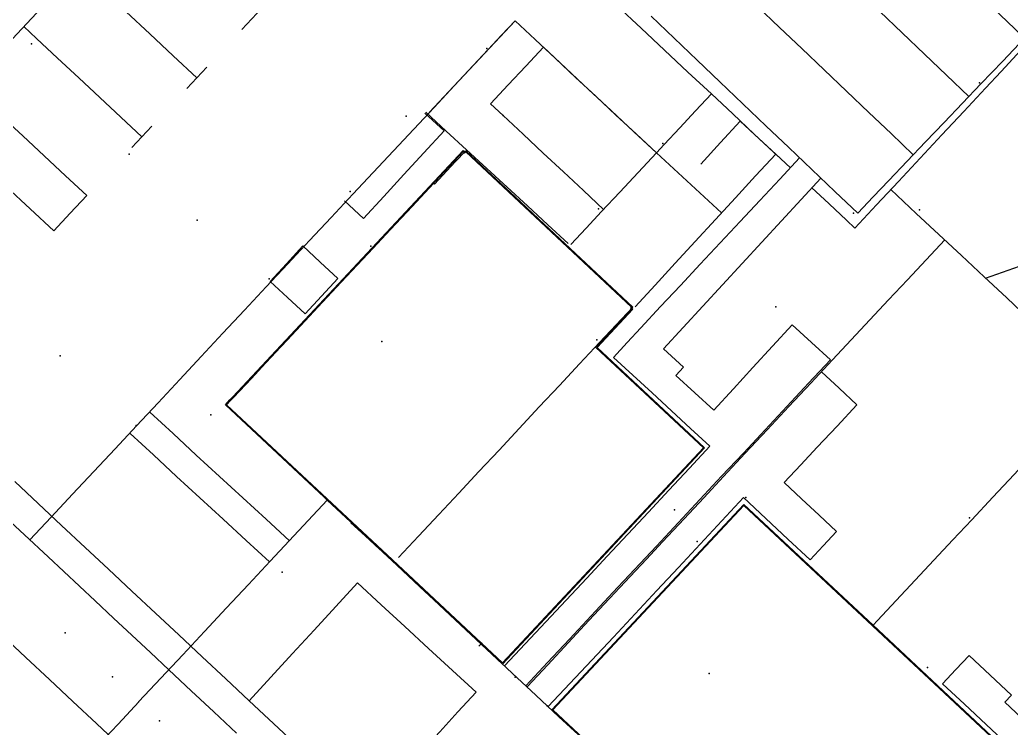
# Model space of a CAD drawing. Extents: x 0 to 368707, y -1 to 358204.
# Drawn here: x 368354.93 to 368385.67, y 357773.4 to 357795.36 of the extents above; entities that cross this region are included whole.
import ezdxf

# ---------------------------------------------------------------- set-up
doc = ezdxf.new("R2010")
doc.units = 0
doc.header["$MEASUREMENT"] = 0
for name, color, linetype in [('3D_LINES', 3, 'Continuous'), ('3D_Points', 1, 'Continuous'), ('PLOTS EXTERNAL LEVEL', 6, 'Continuous'), ('PLOTS FFL', 5, 'Continuous')]:
    doc.layers.add(name, color=color, linetype=linetype)

msp = doc.modelspace()

# ---------------------------------------------------------------- linework, layer by layer
at = {"layer": '3D_LINES'}
for points in [[(368384.356, 357792.979, 53.8), (368383.665, 357793.638, 53.8), (368382.974, 357794.297, 53.8), (368382.283, 357794.955, 53.769), (368381.592, 357795.614, 53.739), (368380.901, 357796.273, 53.708), (368380.21, 357796.931, 53.678), (368379.52, 357797.59, 53.647), (368378.829, 357798.248, 53.617), (368378.138, 357798.907, 53.586), (368377.447, 357799.566, 53.556), (368376.756, 357800.224, 53.525)], [(368375.029, 357798.416, 53.6), (368375.721, 357797.757, 53.614), (368376.412, 357797.099, 53.627), (368377.103, 357796.44, 53.641), (368377.794, 357795.781, 53.655), (368378.485, 357795.122, 53.668), (368379.176, 357794.464, 53.682), (368379.867, 357793.805, 53.695), (368380.558, 357793.146, 53.709), (368381.249, 357792.487, 53.723), (368381.94, 357791.829, 53.736), (368382.631, 357791.17, 53.75)], [(368356.763, 357796.974, 53.7), (368357.493, 357796.291, 53.7), (368358.224, 357795.608, 53.681), (368358.954, 357794.925, 53.662), (368359.685, 357794.242, 53.644), (368360.415, 357793.559, 53.625)], [(368347.202, 357786.747, 53.894), (368347.884, 357787.477, 53.922), (368348.566, 357788.207, 53.95), (368349.249, 357788.937, 53.933), (368349.931, 357789.667, 53.917), (368350.614, 357790.397, 53.9), (368351.296, 357791.127, 53.875), (368351.978, 357791.856, 53.85), (368352.661, 357792.586, 53.825), (368353.343, 357793.316, 53.8), (368353.943, 357793.958, 53.767), (368354.543, 357794.6, 53.733), (368355.143, 357795.241, 53.7), (368355.743, 357795.883, 53.7)], [(368362.43, 357795.714, 53.5), (368361.815, 357795.057, 53.5)], [(368370.282, 357795.33, 53.65), (368370.908, 357794.745, 53.7), (368371.534, 357794.16, 53.75), (368372.16, 357793.574, 53.77), (368372.786, 357792.989, 53.79), (368373.412, 357792.403, 53.81), (368374.038, 357791.818, 53.83), (368374.664, 357791.233, 53.85), (368374.904, 357791.489, 53.8), (368375.393, 357792.012, 53.781), (368375.882, 357792.535, 53.762), (368376.372, 357793.059, 53.744), (368375.644, 357793.739, 53.718), (368374.916, 357794.42, 53.691), (368374.188, 357795.101, 53.665), (368373.46, 357795.781, 53.639)], [(368374.5, 357795.467, 53.636), (368375.212, 357794.788, 53.655), (368375.924, 357794.11, 53.673), (368376.636, 357793.431, 53.691), (368377.347, 357792.753, 53.709), (368378.059, 357792.074, 53.727), (368378.771, 357791.396, 53.745), (368379.483, 357790.717, 53.764), (368380.194, 357790.039, 53.782), (368380.906, 357789.36, 53.8), (368381.388, 357789.866, 53.775), (368381.87, 357790.371, 53.75), (368382.441, 357790.971, 53.76), (368383.013, 357791.57, 53.77), (368383.584, 357792.169, 53.78), (368384.155, 357792.769, 53.79), (368384.726, 357793.368, 53.8), (368385.404, 357794.079, 53.775), (368386.081, 357794.789, 53.75), (368385.529, 357795.315, 53.775), (368384.977, 357795.842, 53.8)], [(368355.237, 357779.235, 53.895), (368355.898, 357779.941, 53.886), (368356.558, 357780.648, 53.877), (368357.219, 357781.355, 53.868), (368357.879, 357782.061, 53.859), (368358.54, 357782.768, 53.85), (368359.211, 357783.486, 53.838), (368359.883, 357784.204, 53.825), (368360.554, 357784.922, 53.813), (368361.226, 357785.641, 53.8), (368361.897, 357786.359, 53.787), (368362.569, 357787.077, 53.775), (368363.24, 357787.795, 53.767), (368363.912, 357788.514, 53.758), (368364.583, 357789.232, 53.75), (368365.255, 357789.95, 53.7), (368365.883, 357790.623, 53.694), (368366.512, 357791.295, 53.688), (368367.14, 357791.967, 53.681), (368367.769, 357792.639, 53.675), (368368.397, 357793.312, 53.669), (368369.026, 357793.984, 53.662), (368369.655, 357794.656, 53.656), (368370.283, 357795.329, 53.65), (368369.864, 357794.882, 53.65), (368369.446, 357794.435, 53.65), (368369.44, 357794.429, 53.575), (368368.836, 357793.782, 53.75), (368368.233, 357793.136, 53.75), (368367.629, 357792.49, 53.75)], [(368355.055, 357795.148, 53.7), (368355.447, 357794.782, 53.7), (368356.099, 357794.172, 53.685), (368356.751, 357793.562, 53.67), (368357.404, 357792.952, 53.655), (368358.056, 357792.343, 53.64), (368358.708, 357791.733, 53.625)], [(368379.477, 357790.156, 53.8), (368380.019, 357789.649, 53.8), (368380.562, 357789.142, 53.8), (368380.819, 357788.902, 53.75), (368381.494, 357789.624, 53.75), (368382.169, 357790.346, 53.75), (368382.844, 357791.068, 53.763), (368383.519, 357791.79, 53.775), (368384.195, 357792.513, 53.787), (368384.87, 357793.235, 53.8), (368385.358, 357793.757, 53.8), (368385.846, 357794.279, 53.8), (368386.335, 357794.802, 53.8)], [(368374.666, 357791.231, 53.8), (368373.965, 357791.887, 53.77), (368373.264, 357792.542, 53.74), (368372.562, 357793.198, 53.71), (368371.861, 357793.854, 53.68), (368371.16, 357794.509, 53.65), (368370.613, 357793.925, 53.65), (368370.067, 357793.34, 53.65), (368369.521, 357792.756, 53.71), (368369.91, 357792.392, 53.75), (368370.533, 357791.81, 53.77), (368371.157, 357791.227, 53.79), (368371.78, 357790.644, 53.81), (368372.404, 357790.061, 53.83), (368373.027, 357789.478, 53.85)], [(368360.108, 357793.231, 53.625), (368360.722, 357793.888, 53.625)], [(368352.324, 357792.226, 53.9), (368353.054, 357791.543, 53.9), (368353.785, 357790.86, 53.875), (368354.515, 357790.177, 53.85), (368355.246, 357789.494, 53.825), (368355.976, 357788.811, 53.8), (368356.488, 357789.359, 53.713), (368357.001, 357789.907, 53.625), (368356.341, 357790.523, 53.66), (368355.682, 357791.14, 53.695), (368355.022, 357791.756, 53.73), (368354.363, 357792.373, 53.765), (368353.704, 357792.989, 53.8), (368353.348, 357793.322, 53.85)], [(368378.365, 357791.195, 53.8), (368377.701, 357791.816, 53.8), (368377.036, 357792.438, 53.8), (368376.372, 357793.059, 53.8)], [(368364.992, 357789.75, 53.7), (368365.585, 357789.203, 53.75), (368366.209, 357789.881, 53.75), (368366.833, 357790.559, 53.75), (368367.457, 357791.237, 53.75), (368368.081, 357791.915, 53.75), (368367.488, 357792.461, 53.65)], [(368367.515, 357792.49, 53.65), (368368.145, 357791.909, 53.7), (368368.776, 357791.329, 53.75), (368369.406, 357790.748, 53.77), (368370.037, 357790.168, 53.79), (368370.668, 357789.587, 53.81), (368371.298, 357789.006, 53.83), (368371.929, 357788.426, 53.85)], [(368378.444, 357791.123, 53.8), (368377.853, 357791.667, 53.8), (368377.262, 357792.211, 53.8), (368376.652, 357791.549, 53.8), (368376.043, 357790.887, 53.8)], [(368384.871, 357787.349, 53.75), (368385.748, 357787.66, 53.7), (368386.626, 357787.972, 53.704), (368387.504, 357788.283, 53.707), (368388.382, 357788.594, 53.711), (368389.26, 357788.905, 53.714), (368390.137, 357789.216, 53.718), (368391.015, 357789.528, 53.721), (368391.893, 357789.839, 53.725), (368392.75, 357790.142, 53.728), (368393.606, 357790.446, 53.731), (368394.463, 357790.75, 53.734), (368395.32, 357791.054, 53.738), (368396.176, 357791.357, 53.741), (368397.033, 357791.661, 53.744), (368397.889, 357791.965, 53.747), (368398.746, 357792.268, 53.75), (368399.406, 357792.502, 53.75)], [(368358.401, 357791.404, 53.625), (368359.015, 357792.062, 53.625)], [(368361.44, 357783.573, 53.75), (368361.529, 357783.668, 53.748), (368361.551, 357783.647, 53.748), (368362.106, 357784.241, 53.736), (368362.661, 357784.834, 53.724), (368363.216, 357785.428, 53.712), (368363.77, 357786.021, 53.7), (368363.905, 357786.165, 53.775), (368364.564, 357786.87, 53.767), (368365.222, 357787.574, 53.758), (368365.881, 357788.279, 53.75), (368366.423, 357788.858, 53.7), (368367.093, 357789.575, 53.717), (368367.762, 357790.291, 53.733), (368367.789, 357790.266, 53.734), (368368.43, 357790.952, 53.75), (368368.752, 357791.296, 53.65), (368368.823, 357791.23, 53.75), (368369.553, 357790.547, 53.775), (368370.282, 357789.865, 53.8), (368371.012, 357789.183, 53.825), (368371.742, 357788.5, 53.85), (368372.472, 357787.818, 53.817), (368373.202, 357787.136, 53.783), (368373.932, 357786.453, 53.75), (368373.418, 357785.904, 53.75), (368372.905, 357785.355, 53.75), (368372.282, 357784.688, 53.762), (368371.658, 357784.021, 53.775), (368371.034, 357783.354, 53.788), (368370.411, 357782.687, 53.8), (368369.787, 357782.02, 53.812), (368369.164, 357781.353, 53.825), (368368.54, 357780.686, 53.837), (368367.916, 357780.019, 53.85), (368367.293, 357779.352, 53.863), (368366.669, 357778.685, 53.875)], [(368369.96, 357775.327, 53.75), (368370.597, 357776.008, 53.756), (368371.233, 357776.689, 53.761), (368371.87, 357777.369, 53.767), (368372.506, 357778.05, 53.773), (368373.143, 357778.731, 53.778), (368373.779, 357779.412, 53.784), (368374.416, 357780.093, 53.79), (368375.052, 357780.774, 53.795), (368375.689, 357781.455, 53.801), (368376.326, 357782.135, 53.807), (368375.727, 357782.686, 53.812), (368375.129, 357783.237, 53.817), (368374.531, 357783.788, 53.822), (368373.932, 357784.339, 53.826), (368373.334, 357784.89, 53.831), (368373.756, 357785.349, 53.835), (368374.179, 357785.807, 53.839), (368374.795, 357786.466, 53.845), (368375.41, 357787.125, 53.85), (368376.026, 357787.784, 53.8), (368376.642, 357788.442, 53.75), (368377.258, 357789.101, 53.8), (368377.874, 357789.76, 53.8), (368378.489, 357790.418, 53.8), (368379.105, 357791.077, 53.8)], [(368372.012, 357788.392, 53.75), (368372.488, 357788.902, 53.8), (368372.963, 357789.411, 53.85), (368373.53, 357790.018, 53.833), (368374.097, 357790.625, 53.817), (368374.664, 357791.233, 53.8), (368375.338, 357790.612, 53.783), (368376.012, 357789.992, 53.767), (368376.686, 357789.371, 53.75)], [(368374.002, 357786.456, 53.75), (368374.626, 357787.133, 53.8), (368375.249, 357787.81, 53.85), (368375.872, 357788.487, 53.75), (368376.496, 357789.164, 53.775), (368377.119, 357789.841, 53.8), (368377.742, 357790.518, 53.8), (368378.365, 357791.195, 53.8), (368378.819, 357790.771, 53.8)], [(368379.762, 357790.451, 53.8), (368379.153, 357789.789, 53.8), (368378.543, 357789.127, 53.8), (368377.934, 357788.465, 53.8), (368377.325, 357787.803, 53.817), (368376.715, 357787.141, 53.833), (368376.106, 357786.479, 53.85), (368375.496, 357785.817, 53.839), (368374.887, 357785.155, 53.828), (368375.503, 357784.588, 53.818), (368375.268, 357784.333, 53.814), (368375.854, 357783.793, 53.804), (368376.441, 357783.252, 53.794), (368377.051, 357783.914, 53.783), (368377.66, 357784.577, 53.772), (368378.27, 357785.239, 53.761), (368378.879, 357785.901, 53.75), (368379.47, 357785.357, 53.75), (368380.061, 357784.813, 53.75), (368379.386, 357784.092, 53.75), (368378.712, 357783.37, 53.75), (368378.037, 357782.649, 53.75), (368377.363, 357781.927, 53.75), (368376.688, 357781.206, 53.75), (368376.014, 357780.484, 53.75), (368375.339, 357779.763, 53.75), (368374.665, 357779.041, 53.75), (368373.99, 357778.32, 53.75), (368373.316, 357777.598, 53.75), (368372.641, 357776.877, 53.75), (368371.967, 357776.155, 53.75), (368371.292, 357775.434, 53.75), (368370.618, 357774.712, 53.75)], [(368379.477, 357790.156, 53.8), (368379.513, 357790.122, 53.8)], [(368381.934, 357790.095, 53.8), (368382.328, 357789.726, 53.775), (368382.722, 357789.358, 53.75), (368383.423, 357788.702, 53.74), (368384.125, 357788.047, 53.73), (368384.826, 357787.391, 53.72), (368385.527, 357786.736, 53.71), (368386.228, 357786.08, 53.7), (368386.875, 357785.475, 53.69), (368387.522, 357784.87, 53.68), (368388.169, 357784.265, 53.67), (368388.816, 357783.66, 53.66), (368389.464, 357783.055, 53.65), (368390.182, 357782.384, 53.665), (368390.9, 357781.713, 53.68), (368391.618, 357781.041, 53.695), (368392.336, 357780.37, 53.71), (368393.054, 357779.698, 53.725), (368393.773, 357779.027, 53.712), (368394.491, 357778.355, 53.7), (368395.209, 357777.684, 53.7), (368395.927, 357777.013, 53.7), (368396.645, 357776.341, 53.7), (368397.363, 357775.67, 53.7)], [(368373.853, 357778.101, 53.675), (368374.356, 357778.638, 53.65), (368374.859, 357779.176, 53.625), (368375.362, 357779.714, 53.6), (368375.522, 357779.885, 53.675), (368376.134, 357780.54, 53.638), (368376.746, 357781.195, 53.6), (368377.422, 357781.918, 53.63), (368378.099, 357782.642, 53.66), (368378.775, 357783.365, 53.69), (368379.452, 357784.088, 53.72), (368380.128, 357784.812, 53.75), (368380.708, 357785.432, 53.763), (368381.287, 357786.052, 53.775), (368381.867, 357786.672, 53.787), (368382.446, 357787.292, 53.8), (368383.026, 357787.912, 53.775), (368383.606, 357788.532, 53.75)], [(368363.77, 357786.245, 53.775), (368363.228, 357786.745, 53.775), (368362.685, 357787.244, 53.775), (368363.193, 357787.796, 53.737), (368363.701, 357788.348, 53.7), (368364.244, 357787.84, 53.725), (368364.787, 357787.333, 53.75), (368364.279, 357786.789, 53.75), (368363.77, 357786.245, 53.75)], [(368379.785, 357784.445, 53.75), (368380.333, 357783.933, 53.734), (368380.88, 357783.42, 53.718), (368380.266, 357782.763, 53.699), (368379.651, 357782.106, 53.68), (368379.139, 357781.558, 53.663), (368378.627, 357781.01, 53.647), (368379.168, 357780.504, 53.632), (368379.709, 357779.998, 53.616), (368380.25, 357779.492, 53.6), (368379.841, 357779.054, 53.607), (368379.431, 357778.615, 53.614), (368378.744, 357779.258, 53.625), (368378.056, 357779.9, 53.636), (368377.369, 357780.543, 53.647), (368376.696, 357779.823, 53.658), (368376.023, 357779.103, 53.67), (368375.35, 357778.383, 53.681), (368374.677, 357777.663, 53.693), (368374.004, 357776.943, 53.704), (368373.331, 357776.223, 53.716), (368372.658, 357775.503, 53.727), (368371.984, 357774.784, 53.739), (368371.311, 357774.064, 53.75)], [(368388.379, 357784.069, 53.65), (368387.723, 357783.367, 53.642), (368387.067, 357782.665, 53.633), (368386.411, 357781.963, 53.625), (368385.754, 357781.261, 53.617), (368385.098, 357780.559, 53.608), (368384.442, 357779.857, 53.6), (368383.857, 357779.232, 53.6), (368383.272, 357778.606, 53.6), (368382.688, 357777.981, 53.6), (368382.103, 357777.356, 53.6), (368381.519, 357776.73, 53.6), (368381.383, 357776.585, 53.6)], [(368358.956, 357783.193, 53.85), (368359.677, 357782.529, 53.854), (368360.398, 357781.865, 53.858), (368361.12, 357781.201, 53.862), (368361.841, 357780.537, 53.867), (368362.562, 357779.873, 53.871), (368363.284, 357779.208, 53.875)], [(368358.346, 357782.531, 53.85), (368359.067, 357781.867, 53.854), (368359.787, 357781.204, 53.858), (368360.508, 357780.541, 53.863), (368361.228, 357779.878, 53.867), (368361.949, 357779.214, 53.871), (368362.669, 357778.551, 53.875)], [(368354.77, 357781.04, 53.907), (368355.497, 357780.361, 53.901), (368356.223, 357779.682, 53.895), (368356.95, 357779.003, 53.886), (368357.676, 357778.323, 53.877), (368358.403, 357777.644, 53.866), (368359.129, 357776.965, 53.855), (368359.856, 357776.286, 53.842), (368360.582, 357775.607, 53.83), (368361.309, 357774.927, 53.817), (368362.035, 357774.248, 53.805)], [(368354.742, 357770.072, 53.855), (368355.388, 357770.763, 53.855), (368356.033, 357771.453, 53.855), (368356.679, 357772.144, 53.855), (368357.325, 357772.835, 53.855), (368357.971, 357773.525, 53.855), (368358.616, 357774.216, 53.855), (368358.62, 357774.22, 53.83), (368359.299, 357774.946, 53.837), (368359.977, 357775.672, 53.845), (368360.656, 357776.397, 53.852), (368361.334, 357777.123, 53.86), (368362.013, 357777.849, 53.868), (368362.691, 357778.575, 53.875), (368363.281, 357779.206, 53.875), (368363.871, 357779.837, 53.875), (368364.461, 357780.468, 53.875)], [(368364.461, 357780.468, 53.875), (368365.179, 357779.796, 53.875), (368365.898, 357779.125, 53.862), (368366.616, 357778.453, 53.85), (368367.334, 357777.782, 53.837), (368368.052, 357777.11, 53.825), (368368.771, 357776.439, 53.813), (368369.489, 357775.768, 53.8), (368370.207, 357775.096, 53.788), (368370.925, 357774.425, 53.775), (368371.644, 357773.753, 53.763), (368372.362, 357773.082, 53.75)], [(368354.34, 357780.074, 53.907), (368355.07, 357779.391, 53.85), (368355.801, 357778.708, 53.895), (368356.288, 357778.253, 53.889), (368356.775, 357777.797, 53.883), (368357.262, 357777.342, 53.877), (368357.832, 357776.809, 53.87), (368358.403, 357776.275, 53.862), (368358.973, 357775.742, 53.855), (368359.544, 357775.208, 53.844), (368360.244, 357774.554, 53.83), (368360.945, 357773.899, 53.817), (368361.645, 357773.244, 53.805)], [(368365.191, 357779.763, 53.875), (368365.632, 357779.357, 53.875), (368366.074, 357778.951, 53.875)], [(368373.853, 357778.101, 53.75), (368373.214, 357777.416, 53.75), (368372.574, 357776.732, 53.75), (368371.934, 357776.047, 53.75), (368371.294, 357775.363, 53.75), (368370.654, 357774.678, 53.75)], [(368362.035, 357774.248, 53.805), (368362.707, 357774.978, 53.822), (368363.379, 357775.708, 53.84), (368364.051, 357776.438, 53.858), (368364.724, 357777.168, 53.875), (368365.396, 357777.898, 53.857), (368366.131, 357777.221, 53.839), (368366.867, 357776.544, 53.82), (368367.603, 357775.867, 53.802), (368368.338, 357775.189, 53.784), (368369.074, 357774.512, 53.765), (368368.51, 357773.899, 53.75), (368367.945, 357773.286, 53.746), (368367.381, 357772.673, 53.742), (368366.816, 357772.06, 53.738), (368366.252, 357771.447, 53.734), (368365.688, 357770.833, 53.73), (368365.079, 357771.403, 53.755), (368364.47, 357771.972, 53.767), (368363.861, 357772.541, 53.78), (368363.253, 357773.11, 53.78), (368362.644, 357773.679, 53.78), (368362.035, 357774.248, 53.78)], [(368354.386, 357776.266, 53.886), (368355.115, 357775.585, 53.877), (368355.843, 357774.904, 53.866), (368356.572, 357774.222, 53.855), (368357.3, 357773.541, 53.843), (368358.029, 357772.86, 53.83)], [(368369.265, 357776.046, 53.6), (368369.231, 357776.01, 53.6), (368369.209, 357775.986, 53.675), (368369.162, 357775.936, 53.75)], [(368386.153, 357773.563, 53.524), (368385.469, 357774.202, 53.547), (368385.674, 357774.421, 53.555), (368385.017, 357775.036, 53.577), (368384.359, 357775.651, 53.6), (368383.949, 357775.212, 53.595), (368383.54, 357774.774, 53.591), (368384.215, 357774.143, 53.584), (368384.89, 357773.512, 53.576), (368385.565, 357772.881, 53.569), (368384.884, 357772.152, 53.562), (368384.204, 357771.424, 53.554), (368383.523, 357770.696, 53.546), (368382.842, 357769.968, 53.539), (368382.162, 357769.24, 53.531), (368381.481, 357768.512, 53.523), (368380.8, 357767.784, 53.515), (368380.12, 357767.056, 53.508), (368379.439, 357766.328, 53.5)]]:
    msp.add_polyline3d(points, dxfattribs=at)
at = {"layer": '3D_Points'}
for p in [(368355.288, 357794.611, 53.7), (368369.405, 357794.473, 53.65), (368384.688, 357793.404, 53.8), (368366.909, 357792.374, 53.75), (368369.911, 357792.394, 53.75), (368374.865, 357791.525, 53.8), (368358.315, 357791.195, 53.625), (368365.168, 357790.031, 53.7), (368372.874, 357789.494, 53.85), (368382.822, 357789.464, 53.75), (368360.424, 357789.15, 53.7), (368380.773, 357789.368, 53.8), (368365.814, 357788.342, 53.75), (368362.661, 357787.328, 53.775), (368378.371, 357786.455, 53.75), (368372.814, 357785.441, 53.75), (368366.152, 357785.382, 53.9), (368356.178, 357784.945, 53.9), (368360.847, 357783.114, 53.75), (368358.531, 357782.776, 53.85), (368377.435, 357780.55, 53.6), (368375.224, 357780.163, 53.675), (368384.376, 357779.919, 53.6), (368375.925, 357779.187, 53.6), (368363.056, 357778.233, 53.875), (368356.337, 357776.352, 53.877), (368357.795, 357774.984, 53.855), (368376.3, 357775.09, 53.75), (368383.069, 357775.28, 53.6), (368370.284, 357774.982, 53.675), (368371.281, 357774.094, 53.6), (368359.26, 357773.622, 53.83)]:
    msp.add_point(p, dxfattribs=at)
at = {"layer": 'PLOTS EXTERNAL LEVEL'}
for points in [[(368376.159, 357782.084, 53.675), (368369.897, 357775.386, 53.675), (368366.466, 357778.594, 53.75), (368361.3, 357783.423, 53.75), (368361.44, 357783.573, 53.75), (368361.529, 357783.668, 53.75), (368368.669, 357791.305, 53.75), (368368.718, 357791.259, 53.75), (368368.752, 357791.296, 53.75), (368373.932, 357786.453, 53.75), (368373.898, 357786.417, 53.75), (368373.934, 357786.383, 53.75), (368372.828, 357785.199, 53.75), (368376.159, 357782.084, 53.675)], [(368385.39, 357772.839, 53.6), (368379.434, 357766.469, 53.6), (368375.428, 357770.215, 53.6), (368371.421, 357773.961, 53.6), (368377.376, 357780.331, 53.6), (368381.383, 357776.585, 53.6), (368385.39, 357772.839, 53.6)]]:
    msp.add_polyline3d(points, dxfattribs=at)
at = {"layer": 'PLOTS FFL'}
for points in [[(368376.124, 357782.083, 53.9), (368369.896, 357775.421, 53.9), (368366.483, 357778.612, 53.9), (368361.335, 357783.424, 53.9), (368361.459, 357783.556, 53.9), (368361.547, 357783.651, 53.9), (368368.67, 357791.27, 53.9), (368368.719, 357791.224, 53.9), (368368.753, 357791.26, 53.9), (368373.896, 357786.452, 53.9), (368373.862, 357786.416, 53.9), (368373.899, 357786.381, 53.9), (368372.792, 357785.198, 53.9), (368376.124, 357782.083, 53.9)], [(368385.354, 357772.838, 53.75), (368379.433, 357766.505, 53.75), (368375.445, 357770.234, 53.75), (368371.456, 357773.962, 53.75), (368377.377, 357780.296, 53.75), (368381.366, 357776.567, 53.75), (368385.354, 357772.838, 53.75)]]:
    msp.add_polyline3d(points, dxfattribs=at)

doc.saveas('drawing.dxf')
